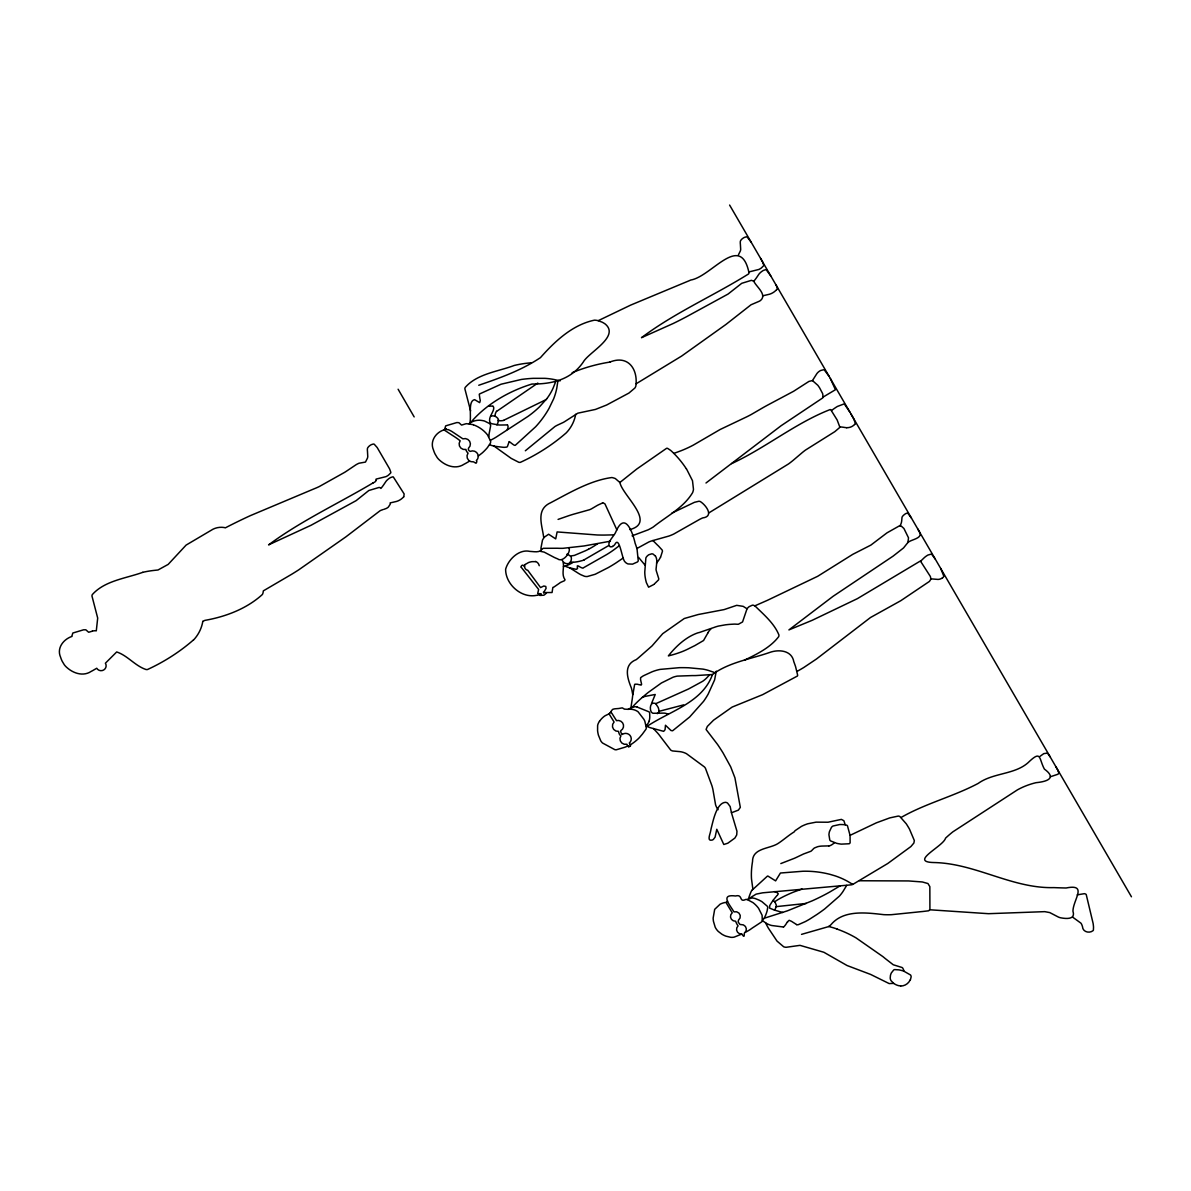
<?xml version="1.0" encoding="UTF-8"?>
<svg xmlns="http://www.w3.org/2000/svg" width="1191" height="1191" viewBox="0 0 1191 1191"><rect width="100%" height="100%" fill="white"/><g stroke="black" fill="none" stroke-linecap="round" stroke-linejoin="round"><path stroke-width="1.5" d="M622.312 734.43A4.213 4.109 -4.3 0 1 620.779 730.678A5.657 5.508 -4.3 0 0 616.432 720.629A49.203 47.997 -4.3 0 0 615.583 719.185L612.308 714.019A17.701 17.27 -4.3 0 0 611.742 713.186L611.102 712.412A5.672 5.538 -4.3 0 1 610.76 711.771L612.516 709.449A9.87 9.632 -4.3 0 1 614.928 708.809L618.62 708.511A9.692 9.454 -4.3 0 0 619.454 708.362L622.268 707.871L623.89 708.764A14.947 14.575 -4.3 0 0 624.248 709.121L628.238 709.345A11.374 11.091 -4.3 0 1 629.831 709.211A13.563 13.235 -4.3 0 1 637.006 711.072A11.925 11.627 -4.3 0 1 638.108 711.816L643.944 719.379A44.692 43.605 -4.3 0 1 644.837 721.24L646.326 727.85A6.312 6.163 -4.3 0 1 645.984 729.19L642.217 734.341A39.437 38.484 -4.3 0 0 641.309 735.368L640.163 736.738A29.313 28.599 -4.3 0 1 638.242 738.792L637.81 739.179A48.102 46.925 -4.3 0 1 631.409 744.167L630.277 744.881M659.01 711.28L658.98 710.58A11.21 10.942 -4.3 0 0 658.787 709.538A20.098 19.607 -4.3 0 0 658.147 707.38L655.75 703.687A2.978 2.903 -4.3 0 0 655.02 703.345C650.316 701.663 649.542 708.332 651.001 711.444A4.168 4.079 -4.3 0 0 652.936 713.275L663.893 713.111A8.084 7.89 -4.3 0 1 666.245 713.498L668.24 714.243M630.441 745.67L630.426 745.506A8.248 8.039 -4.3 0 0 629.295 743.035A5.657 5.508 -4.3 0 0 630.054 735.457A5.657 5.508 -4.3 0 0 622.357 734.385M469.745 423.147C471.83 416.88 467.587 400.95 474.658 399.64A18.848 18.386 -4.3 0 1 475.224 400.012L479.675 402.632L480.286 400.608A27.795 27.125 -4.3 0 0 479.869 398.553L479.273 394.459A1.638 1.593 -4.3 0 1 479.511 393.983L501.069 384.217L521.345 379.453A132.692 129.447 -4.3 0 1 533.27 378.336L544.868 378.336A68.066 66.398 -4.3 0 1 554.306 379.557L560.142 380.882M488.861 436.784L488.98 435.147A21.438 20.917 -4.3 0 1 489.456 432.02L490.647 425.738A4.198 4.094 -4.3 0 0 489.62 423.579L484.529 421.033A23.641 23.076 -4.3 0 0 480.524 420.304L479.258 420.215A16.004 15.602 -4.3 0 0 469.075 423.683M627.94 746.132L627.553 745.492A8.263 8.069 -4.3 0 1 626.883 744.256A5.657 5.508 -4.3 0 1 620.943 735.785A4.049 3.945 -4.3 0 1 619.454 734.311A8.903 8.679 -4.3 0 1 618.605 731.393A5.657 5.508 -4.3 0 1 614.08 722.014L609.628 714.749A4.57 4.466 -4.3 0 1 609.301 714.094L609.435 713.32M745.209 932.374L745.76 932.091A69.361 67.664 -4.3 0 0 748.29 930.707L748.722 930.454A27.497 26.827 -4.3 0 0 750.181 929.531L752.012 928.236A39.377 38.425 -4.3 0 1 753.918 926.97L761.749 921.819A3.007 2.933 -4.3 0 0 762.285 920.956L762.106 915.283L758.607 908.346A28.688 27.989 -4.3 0 0 752.95 902.599L747.367 899.607A6.551 6.387 -4.3 0 0 745.864 899.413C738.658 903.001 743.244 893.875 735.547 895.989C719.706 893.89 729.741 904.669 733.954 911.874A4.898 4.779 -4.3 0 1 738.509 920.137L738.137 922.013L739.879 924.35A1.816 1.772 -4.3 0 0 740.891 924.558A4.898 4.779 -4.3 0 1 744.345 933.163L744.152 936.037A3.335 3.245 -4.3 0 1 743.526 936.23L741.755 934.086A4.898 4.779 -4.3 0 1 738.048 925.883A20.768 20.262 -4.3 0 1 735.621 921.224A4.898 4.779 -4.3 0 1 732.227 912.797L725.974 902.436L727.567 901.14M557.79 381.641L556.807 388.043A63.153 61.604 -4.3 0 1 553.651 398.836L548.991 408.483A98.808 96.382 -4.3 0 1 535.622 426.78L515.331 445.27A1.489 1.459 -4.3 0 1 514.423 445.24A6.64 6.476 -4.3 0 1 512.889 444.317A29.343 28.629 -4.3 0 1 512.16 443.796L509.406 441.682M656.688 563.298L656.047 569.313A9.677 9.439 -4.3 0 0 656.315 570.891L658.742 578.647A3.796 3.707 -4.3 0 1 658.519 579.913L653.993 584.334M776.696 896.004A21.929 21.393 -4.3 0 0 775.847 896.897L773.733 899.518A64.537 62.959 -4.3 0 0 770.071 905.011A22.435 21.9 -4.3 0 0 769.699 905.666L769.594 908.108L774.507 910.118A11.493 11.21 -4.3 0 0 775.386 908.733L776.279 905.949A4.585 4.466 -4.3 0 0 776.219 904.952L775.207 902.584A10.079 9.826 -4.3 0 0 773.123 900.351M628.148 709.315L630.858 708.05L632.272 698.923A93.672 91.379 -4.3 0 0 632.585 696.199L634.639 684.468A1.548 1.519 -4.3 0 1 635.116 684.185L637.245 684.215A20.396 19.905 -4.3 0 1 638.257 684.483L641.13 685.093L641.607 684.319A8.56 8.352 -4.3 0 0 641.473 683.679L640.832 680.91A35.864 34.986 -4.3 0 1 640.55 679.406L640.639 677.649L642.976 676.041A49.367 48.161 -4.3 0 1 644.167 675.431L651.924 671.858A47.551 46.389 -4.3 0 1 660.097 669.402L679.361 667.675A176.64 172.323 -4.3 0 1 688.845 667.779L703.018 669.119A50.588 49.337 -4.3 0 1 708.064 670.31L714.377 672.453M612.516 546.461A3.841 3.737 -4.3 0 1 610.164 546.788C605.713 543.528 613.975 536.233 615.613 532.392C624.59 510.775 632.436 531.246 635.116 543.23A67.961 66.294 -4.3 0 1 637.066 549.2L638.242 560.797A3.394 3.305 -4.3 0 1 637.498 561.929L632.525 564.147L628.059 563.938A6.893 6.714 -4.3 0 1 624.977 561.824C622 559.681 619.558 535.265 614.943 544.287A7.444 7.265 -4.3 0 1 614.005 545.418L612.516 546.461M748.573 898.743L748.752 898.029A35.09 34.241 -4.3 0 1 749.839 894.769L750.568 892.908A14.441 14.084 -4.3 0 1 751.893 890.258M801.528 934.369L828.281 926.702A8.977 8.769 -4.3 0 0 831.229 924.38C843.853 909.611 866.393 912.678 883.782 914.658A85.261 83.176 -4.3 0 0 891.419 914.688L916.489 912.142A187.329 182.744 -4.3 0 1 922.504 911.532L928.712 910.787L929.918 909.418L929.843 886.64L927.968 883.543L922.325 881.965L908.569 880.938L859.5 880.759M555.512 382.058L553.16 387.998A54.89 53.535 -4.3 0 1 546.833 398.672M901.185 817.413C925.66 803.389 953.321 796.585 978.198 783.41C993.145 772.691 1014.509 774.686 1027.982 762.776C1041.649 749.511 1038.626 758.354 1044.388 769.088C1057.772 778.795 1045.594 781.728 1036.036 782.681A73.366 71.579 -4.3 0 0 1024.617 786.388A69.554 67.857 -4.3 0 0 1017.397 789.886L952.86 831.839A126.112 123.03 -4.3 0 0 945.55 838.151C943.391 846.429 908.569 861.986 933.818 862.537C975.503 863.311 1012.052 888.709 1053.856 887.608A558.043 544.391 -4.3 0 0 1066.109 887.995C1088.157 883.558 1073.046 899.771 1072.957 911.204C1075.771 919.72 1066.228 918.827 1060.794 917.829A13.384 13.056 -4.3 0 1 1058.352 917.04L1049.777 912.589L1044.76 911.651L988.456 913.691L929.799 909.775M797.032 671.396A197.959 193.121 -4.3 0 0 803.836 667.466L816.475 658.995L870.487 617.519L900.768 600.711L929.456 581.402L930.945 579.079L930.365 576.489L920.747 561.527A1.697 1.653 -4.3 0 0 919.839 561.318L857.401 598.641L812.232 620.288L788.904 629.92L833.134 596.274L893.086 556.137L903.552 547.934L907.944 542.426L908.51 537.826L903.924 528.491L901.17 526.005L899.354 525.886L887.012 532.839L870.859 545.106L852.726 554.366L817.681 576.295L767.54 600.264L754.856 605.847L753.427 605.251A3.439 3.35 -4.3 0 0 752.325 605.192L749.109 606.681A11.776 11.493 -4.3 0 0 747.025 608.78L742.559 621.94L738.48 624.218A10.332 10.079 -4.3 0 1 737.259 624.248L735.83 624.158A19.071 18.594 -4.3 0 0 734.237 624.114L729.22 624.412A120.797 117.835 -4.3 0 0 725.513 624.813L718.501 626.064A39.884 38.916 -4.3 0 0 714.138 627.419L699.355 632.495A24.088 23.507 -4.3 0 0 697.658 632.912C685.927 637.021 676.026 646.237 668.374 655.869A98.034 95.637 -4.3 0 0 682.458 651.492A74.393 72.577 -4.3 0 0 688.056 648.991L692.805 646.609A91.886 89.638 -4.3 0 1 694.695 645.701L703.553 640.52L707.96 632.823M651.537 703.464L655.244 694.472L645.165 696.378A28.256 27.572 -4.3 0 0 642.262 697.435M910.4 979.88L911.145 976.843A3.856 3.752 -4.3 0 0 910.564 975.012L903.701 971.097A40.717 39.72 -4.3 0 0 898.997 969.876L894.679 969.593A3.409 3.32 -4.3 0 0 893.667 970.01L891.359 972.898A12.654 12.342 -4.3 0 0 890.451 975.429L890.213 978.005A6.268 6.119 -4.3 0 0 891.076 980.714L893.697 983.379A14.277 13.935 -4.3 0 0 898.669 985.672L900.634 985.94M900.054 525.797L900.872 524.114A12.878 12.565 -4.3 0 0 901.691 520.884L901.989 517.549A3.32 3.231 -4.3 0 1 902.48 516.432L902.838 515.986A12.401 12.089 -4.3 0 1 905.8 513.589L907.155 513.098A1.548 1.519 -4.3 0 1 907.78 513.202L911.428 518.04M660.543 557.254L662.464 551.239A4.154 4.049 -4.3 0 0 662.166 550.048L658.385 545.91A32.499 31.71 -4.3 0 1 657.358 544.972L654.782 542.396A41.402 40.39 -4.3 0 0 652.832 540.535M470.698 422.537C486.062 404.27 509.331 390.916 532.005 384.023C551.865 384.187 571.129 379.735 583.233 362.109C588.428 352.447 619.915 336.755 605.43 324.19A22.48 21.929 -4.3 0 0 602.11 322.166L598.403 320.736A16.212 15.825 -4.3 0 0 594.488 320.156C572.454 324.726 554.857 341.355 540.446 357.642C521.45 370.297 500.265 377.919 478.752 385.259M846.697 885.389L843.005 891.478A43.308 42.236 -4.3 0 1 839.447 896.064L824.708 908.927A197.2 192.376 -4.3 0 1 817.026 914.42L809.806 919.05A96.992 94.61 -4.3 0 1 805.22 921.64L798.491 924.603A3.052 2.978 -4.3 0 1 796.556 924.648M762.523 920.033L763.059 919.571A6.283 6.119 -4.3 0 0 764.19 918.261L765.53 915.462A47.61 46.449 -4.3 0 0 767.168 910.758L767.733 907.363A3.35 3.275 -4.3 0 0 767.451 906.366L761.972 901.691A40.985 39.973 -4.3 0 0 758.875 900.039L755.556 898.669A15.23 14.858 -4.3 0 0 751.849 897.954L747.159 899.562M507.306 429.579L507.932 427.837A8.233 8.039 -4.3 0 0 508.036 426.274L507.56 424.919M738.39 254.904L740.326 251.033A8.397 8.188 -4.3 0 0 740.683 249.381L740.37 244.021A28.658 27.959 -4.3 0 1 740.281 243.172L740.296 241.758A3.499 3.424 -4.3 0 1 740.787 240.359L741.606 239.376A11.061 10.793 -4.3 0 1 744.315 237.441L746.147 236.875A2.293 2.233 -4.3 0 1 747.159 237.054L751.134 242.086M731.453 812.768L730.157 806.515L727.567 803.076A5.017 4.898 -4.3 0 0 725.483 802.317C716.506 802.868 713.096 821.105 711.116 828.623A55.783 54.429 -4.3 0 1 710.58 831.303C710.268 833.789 706.62 841.412 711.95 840.131A5.598 5.449 -4.3 0 0 713.379 839.417L715.091 837.139L716.788 829.278L723.8 844.493L727.805 843.213L734.907 838.047L736.708 834.921L736.961 831.258L731.453 812.768L738.36 810.133L740.326 807.379L734.921 777.797L730.693 766.84L723.056 752.92A241.743 235.833 -4.3 0 0 717.592 744.509L706.069 729.473L707.335 726.436L713.528 720.198L732.137 707.082L762.657 694.651L797.33 676.071A2.174 2.129 -4.3 0 0 797.657 675.208L795.588 666.677A146.612 143.024 -4.3 0 0 793.802 661.69C791.836 650.256 778.78 649.169 769.714 652.445C750.732 659.07 728.713 662.36 712.471 674.523C702.392 702.943 669.372 711.116 646.385 726.793M787.549 922.176L787.713 921.908A12.729 12.416 -4.3 0 0 788.129 921.209L789.157 920.315L791.405 921.283A35.879 35.001 -4.3 0 1 792.908 922.236L796.585 924.544M599.505 721.299L598.671 722.624A10.168 9.915 -4.3 0 0 597.614 725.617L597.584 730.708A32.663 31.859 -4.3 0 0 598.433 735.189L600.74 740.817A11.702 11.419 -4.3 0 0 602.542 743.02L614.869 749.675A7.875 7.682 -4.3 0 0 616.298 749.779L624.903 747.233A32.187 31.398 -4.3 0 0 627.806 745.908M541.042 594.101L537.796 595.202A6.61 6.446 -4.3 0 1 536.65 595.321C521.435 598.597 505.475 584.275 505.624 569.238C508.289 559.457 519.097 548.872 529.831 551.388C533.776 551.493 539.523 553.086 541.935 549.23A4.615 4.496 -4.3 0 1 543.364 548.307L557.552 548.247A64.314 62.736 -4.3 0 0 563.015 548.307L584.007 545.969L610.417 541.19M751.953 890.287L767.421 876.129A1.533 1.489 -4.3 0 1 767.927 876.07L775.609 880.878L780.433 873.018L802.913 871.246A96.069 93.717 -4.3 0 1 830.231 874.417L835.219 875.891A72.249 70.477 -4.3 0 1 847.62 881.34L852.741 884.392M673.853 453.399L680.939 450.793A114.366 111.567 -4.3 0 0 693.356 445.092L720.123 429.504L746.638 416.88A108.962 106.297 -4.3 0 0 751.357 414.438L763.014 407.664A216.449 211.149 -4.3 0 1 767.585 405.134L793.563 391.303L808.942 381.418L812.456 380.569L816.832 373.676A10.615 10.347 -4.3 0 1 820.599 370.52L823.443 369.791A2.62 2.561 -4.3 0 1 824.38 370.029L829.144 376.386M546.818 398.672L539.568 406.756A99.463 97.037 -4.3 0 1 528.045 416.359L496.781 436.725A50.885 49.635 -4.3 0 1 493.61 438.63L490.469 440.283M496.647 411.371L537.811 383.085M636.217 383.725L681.609 356.079L725.855 324.518L751.045 304.762L758.607 301.531A9.766 9.528 -4.3 0 0 760.587 300.43C767.361 294.579 756.27 286.763 753.784 281.24L754.99 279.781A53.878 52.553 -4.3 0 0 757.342 276.506L758.786 274.347A11.091 10.823 -4.3 0 1 759.516 273.468L760.081 272.888A16.183 15.781 -4.3 0 1 763.52 270.372L765.664 269.672A1.757 1.712 -4.3 0 1 766.23 269.776L770.696 275.791M403.749 496.87L404.151 493.967L393.328 476.966A1.757 1.712 -4.3 0 0 392.762 476.847L390.618 477.546A16.183 15.781 -4.3 0 0 387.179 480.077L386.613 480.643A11.091 10.823 -4.3 0 0 385.884 481.536L384.44 483.68A53.878 52.553 -4.3 0 1 382.088 486.97L380.912 488.444A5.017 4.898 -4.3 0 0 380.137 487.789L379.81 487.625A1.861 1.816 -4.3 0 0 379.021 487.461L368.838 490.498L356.139 500.637L311.03 525.276L268.571 544.883C301.055 520.854 337.589 503.912 372.113 483.457A29.194 28.48 -4.3 0 1 373.021 482.965M776.651 289.696L777.485 287.939L776.145 285.17M711.072 628.654L710.104 629.741A16.853 16.436 -4.3 0 0 707.901 632.793M570.042 562.509L570.98 560.872A7.89 7.697 -4.3 0 0 571.382 558.445A3.171 3.082 -4.3 0 0 570.876 556.673M525.142 564.519L528.506 562.554A18.684 18.222 -4.3 0 1 531.975 561.661L535.399 561.646M854.706 424.532L855.123 423.981A1.772 1.727 -4.3 0 0 855.332 423.326L853.843 419.098A75.629 73.768 -4.3 0 0 853.024 417.579L851.118 414.215M631.945 707.558L633.969 705.37A118.147 115.259 -4.3 0 1 641.949 697.718L642.842 696.943A195.279 190.5 -4.3 0 1 648.395 692.328L661.407 682.994L673.064 677.217A31.949 31.16 -4.3 0 1 677.203 676.116L692.313 675.58A77.058 75.167 -4.3 0 0 695.886 675.565L712.471 674.523M709.732 674.672L706.576 678.036A29.701 28.971 -4.3 0 1 702.601 681.326L688.517 688.994L655.75 703.687M920.42 561.393L924.514 557.462A22.108 21.572 -4.3 0 1 927.908 555.066L930.93 554.187A2.367 2.308 -4.3 0 1 931.809 554.455L935.263 559.055M193.374 639.999C179.752 651.924 163.867 662.017 147.476 669.521A5.151 5.032 -4.3 0 1 145.942 669.491C135.015 665.814 127.497 655.482 116.688 651.953L105.403 663.208A5.032 4.913 -4.3 0 1 103.677 669.997A5.032 4.913 -4.3 0 1 96.739 668.255L92.809 670.533A59.52 58.061 -4.3 0 1 91.216 671.382C83.251 676.711 73.351 673.391 66.8 667.451A17.731 17.299 -4.3 0 1 64.284 664.727L62.2 661.258A29.165 28.45 -4.3 0 1 60.592 657.224C56.483 648.083 63.465 639.225 72.026 636.396A6 5.851 -4.3 0 0 72.011 635.771L72.8 633.031L83.578 629.801L85.826 629.801L88.655 632.272L92.377 631.156M540.297 551.314L544.183 552.118L554.232 557.403A50.29 49.069 -4.3 0 0 557.462 558.787C562.911 563.328 571.665 551.359 568.792 547.92M777.306 895.394L778.259 893.801L776.785 892.387A8.516 8.307 -4.3 0 0 775.088 891.717L774.537 891.597M1040.056 756.315L1043.792 753.62L1047.097 753.159A2.278 2.233 -4.3 0 1 1047.752 753.486L1050.12 756.776M562.107 559.815C565.695 565.576 560.544 573.63 565.01 579.704A2.501 2.442 -4.3 0 1 564.4 580.732L560.619 582.399A2.561 2.501 -4.3 0 0 559.77 583.009L553.934 587.044A3.767 3.677 -4.3 0 0 552.847 587.461L552.058 592.523L544.719 592.552A2.561 2.501 -4.3 0 0 543.766 592.805M629.786 529.593C656.866 522.655 622.372 495.471 619.886 482.489L636.798 469.001L666.573 448.322A2.769 2.71 -4.3 0 1 667.615 448.382L670.741 450.451A96.903 94.536 -4.3 0 1 686.344 468.822M525.335 450.779L554.946 426.527A30.162 29.433 -4.3 0 1 557.462 425.142L563.135 422.507A24.832 24.222 -4.3 0 0 565.04 421.391L577.843 413.173L595.44 409.436L606.621 405.014L628.937 393.06L634.922 387.983A7.682 7.488 -4.3 0 0 635.83 386.092C638.197 369.463 628.386 354.635 610 362.019M705.995 482.995L781.132 425.708L822.668 397.958A3.126 3.052 -4.3 0 0 823.1 396.975L822.653 393.64L819.646 387.924A61.887 60.384 -4.3 0 0 817.845 385.318L812.456 380.569M619.171 545.806L614.333 549.468A107.622 105.002 -4.3 0 1 606.695 554.559L583.575 567.705A2.025 1.965 -4.3 0 1 582.89 568.167L581.625 567.765A15.245 14.873 -4.3 0 1 579.377 566.588L578.856 566.276A18.848 18.386 -4.3 0 0 578.379 565.993L577.337 565.829L577.412 567.407M942.483 577.918L943.436 576.98A2.516 2.456 -4.3 0 0 943.793 576.161L940.682 568.405M623.176 558.028L615.911 562.971A149.724 146.061 -4.3 0 1 608.259 567.601L595.187 574.27L587.252 576.533A9.156 8.933 -4.3 0 1 584.513 576.265L580.717 574.658A81.36 79.365 -4.3 0 1 578.677 573.496L569.715 567.824M597.629 543.706L595.143 545.374A71.683 69.927 -4.3 0 1 588.488 549.259M653.606 584.602L648.589 587.193L646.385 582.637A47.625 46.464 -4.3 0 1 645.209 577.293L645.09 576.504A38.127 37.204 -4.3 0 1 644.778 571.993L645.864 557.984A6.476 6.327 -4.3 0 1 646.564 556.793L647.145 556.108A8.173 7.98 -4.3 0 1 648.946 554.693L651.76 553.83A3.365 3.275 -4.3 0 1 653.07 554.083L655.258 555.944M572.975 562.331L572.543 562.628A29.79 29.06 -4.3 0 1 563.417 566.618M478.306 456.034L482.34 452.848A56.96 55.56 -4.3 0 0 487.447 447.578L490.409 443.112A4.928 4.809 -4.3 0 0 490.618 441.236L487.506 434.864A31.829 31.055 -4.3 0 0 473.333 424.77M774.612 901.781L777.366 900.009A67.545 65.892 -4.3 0 1 782.442 897.165L783.47 896.629A142.503 139.019 -4.3 0 1 793.697 892.029L802.034 889.037M750.136 897.82L756.136 894.128L762.657 892.818L851.267 884.839A10.228 9.975 -4.3 0 0 852.92 884.332L887.771 863.49L910.907 846.548L913.884 843.02L914.331 840.548L909.477 829.1A123.015 120.008 -4.3 0 0 906.262 823.8L899.815 816.49A4.288 4.183 -4.3 0 0 898.282 816.073L889.751 817.904L876.353 822.832L850.061 835.353L850.121 842.766A2.456 2.397 -4.3 0 1 849.213 843.749L841.278 844.136A51.585 50.32 -4.3 0 1 836.678 843.332L830.499 840.876A4.541 4.422 -4.3 0 1 829.785 839.997L828.936 834.742A18.922 18.46 -4.3 0 1 829.442 831.616L831.482 827.298A6.357 6.208 -4.3 0 1 833.015 826.003L839.67 824.544A37.502 36.593 -4.3 0 1 844.806 824.738L846.622 825.14A2.576 2.501 -4.3 0 1 847.441 825.735L850.061 835.353M608.556 545.642L584.23 559.77M636.872 548.515L648.931 541.935A43.233 42.176 -4.3 0 1 651.939 540.818L668.94 536.039A55.352 53.997 -4.3 0 0 673.704 534.074L699.623 519.38A52.97 51.675 -4.3 0 1 702.66 517.921C714.436 516.492 705.995 505.163 700.442 501.649A4.466 4.362 -4.3 0 0 698.923 501.247L694.487 502.304L671.992 513.053M840.221 885.791L829.889 891.94A210.584 205.433 -4.3 0 1 815.627 899.265A251.524 245.376 -4.3 0 1 812.217 900.828L787.415 910.832L764.175 918.261M602.512 502.87L602.274 503.004A9.945 9.692 -4.3 0 1 601.574 503.391A25.949 25.309 -4.3 0 1 600.562 503.882L599.415 504.389A29.596 28.882 -4.3 0 0 597.182 505.49L591.361 508.914A24.237 23.641 -4.3 0 1 589.5 509.733L576.37 513.41A131.01 127.809 -4.3 0 0 568.822 515.673L558.073 519.41M469.15 461.379L465.711 463.359A59.52 58.061 -4.3 0 1 464.118 464.192C456.153 469.522 446.253 466.202 439.702 460.262A17.731 17.299 -4.3 0 1 437.186 457.552L435.102 454.069A29.165 28.45 -4.3 0 1 433.494 450.034C429.594 441.34 435.787 432.259 444.303 429.787M709.047 512.785L788.546 463.924A112.937 110.168 -4.3 0 0 793.146 460.351L802.332 452.535A85.633 83.534 -4.3 0 1 805.458 450.094L834.831 431.648L839.447 427.718A2.561 2.501 -4.3 0 0 839.7 426.735L837.169 420.006L830.871 409.868A2.471 2.412 -4.3 0 0 830.172 409.555C795.633 422.969 765.56 447.92 731.587 463.641M202.693 621.434L204.093 620.734A21.408 20.887 -4.3 0 1 204.941 620.362C225.665 616.744 246.82 608.69 262.422 594.458A8.962 8.739 -4.3 0 0 263.285 590.9L291.542 574.345A355.945 347.236 -4.3 0 0 298.643 569.894L345.926 536.828L380.003 510.79A12.625 12.312 -4.3 0 1 381.358 510.165L383.204 509.54M823.055 397.109L835.427 389.725L830.35 378.47M373.021 482.965L374.212 482.34A3.752 3.662 -4.3 0 0 376.267 480.077M602.854 502.676L604.968 503.912L616.908 529.935M598.21 320.677L630.679 305.104L687.058 281.612A74.021 72.219 -4.3 0 0 690.75 280.034C711.578 276.58 740.504 231.858 749.005 272.843A2.724 2.65 -4.3 0 1 748.558 273.945C713.379 295.904 674.925 312.578 641.473 337.693L673.153 323.52A384.693 375.284 -4.3 0 0 687.505 316.196L728.058 294.058L741.74 283.309L751.432 280.332L753.784 281.24M546.073 399.625L503.778 420.259M907.929 542.486C910.921 539.463 923.025 538.555 919.586 532.198A42.95 41.893 -4.3 0 0 919.02 531.156L917.799 528.998M630.858 708.05L631.17 707.901A10.391 10.138 -4.3 0 1 636.977 706.784M741.755 934.086L734.177 937.123A11.642 11.359 -4.3 0 1 730.783 937.317L725.929 936.156A24.252 23.656 -4.3 0 1 721.85 934.176L718.322 931.481A15.825 15.438 -4.3 0 1 715.195 927.193L713.469 921.402A30.892 30.132 -4.3 0 1 713.141 918.127L714.689 909.343L720.079 904.222A18.416 17.969 -4.3 0 1 724.202 902.704L725.23 902.48M609.256 713.766L605.698 715.449A11.121 10.838 -4.3 0 0 604.239 716.342L603.241 717.146A23.031 22.465 -4.3 0 0 599.505 721.299M629.831 708.541L628.565 709.121M744.345 660.231C756.642 654.291 770.324 647.681 778.691 636.634A4.913 4.794 -4.3 0 0 778.929 634.982C774.269 623.369 763.699 614.526 754.886 605.847M540.878 593.743L537.677 593.58L538.645 589.456L521.107 567.095M780.82 863.579L794.293 858.339A86.094 83.995 -4.3 0 0 797.181 857.014L803.523 853.992A27.601 26.917 -4.3 0 1 805.012 853.441L810.818 851.282A5.523 5.389 -4.3 0 0 811.547 850.746L813.766 848.483A6.089 5.94 -4.3 0 1 814.57 847.918L817.651 846.697A20.768 20.262 -4.3 0 1 822.371 846.057L828.787 845.893M566.871 554.217L567.988 554.589A8.233 8.024 -4.3 0 1 570.206 556.063L574.39 555.408L585.347 550.793A110.629 107.919 -4.3 0 0 588.473 549.259M383.934 509.316L386.048 508.557A9.573 9.334 -4.3 0 0 388.281 507.158L390.172 504.329A3.618 3.528 -4.3 0 0 390.112 502.93L396.633 501.411A15.17 14.798 -4.3 0 0 403.675 496.811M683.634 704.878L659.01 711.34M632.079 535.831L648.053 529.861A63.317 61.768 -4.3 0 0 653.264 527.003C666.737 516.179 683.589 507.768 692.626 492.598A15.423 15.051 -4.3 0 0 693.475 489.337L692.492 480.702L686.433 468.763M893.697 983.379L889.186 983.587L870.636 974.432L847.084 965.529L823.859 952.264L799.995 945.356L786.149 947.292A7.637 7.444 -4.3 0 1 783.663 946.771L777.023 941.098L768.359 928.117A87.821 85.678 -4.3 0 1 765.59 922.876M1077.215 894.858L1084.346 893.682A3.975 3.886 -4.3 0 1 1085.165 893.875L1085.507 894.009A2.322 2.263 -4.3 0 1 1086.222 894.545L1093.13 923.487A64.567 62.989 -4.3 0 1 1093.532 927.134L1093.398 930.067A1.786 1.742 -4.3 0 1 1092.996 930.692C1089.259 933.67 1082.664 931.943 1082.47 926.598A20.709 20.202 -4.3 0 0 1081.517 924.082L1081.368 923.859A5.077 4.958 -4.3 0 0 1080.862 923.114L1072.704 917.189M142.786 572.335C125.904 578.394 104.689 580.672 92.302 594.607A5.97 5.821 -4.3 0 0 91.945 595.947L97.692 618.069L96.292 630.843A9.275 9.052 -4.3 0 0 92.362 631.111M763.014 295.74L769.535 294.222A15.17 14.798 -4.3 0 0 776.592 289.636M1050.402 776.74L1057.831 774.284A3.067 2.992 -4.3 0 0 1058.278 773.852L1058.486 773.569A1.727 1.682 -4.3 0 0 1058.71 772.81L1058.397 771.381M445.583 428.686L444.422 429.43A1.801 1.757 -4.3 0 0 444.258 430.025L452.282 435.296A106.877 104.272 -4.3 0 1 455.945 437.678L456.57 438.109A57.049 55.649 -4.3 0 1 460.173 440.834A5.672 5.538 -4.3 0 0 465.949 449.469L466.038 449.885A6.149 6 -4.3 0 0 466.664 451.404A7.995 7.801 -4.3 0 0 467.601 452.684L468.063 453.131A5.672 5.538 -4.3 0 0 473.527 461.84L475.879 463.225A2.739 2.68 -4.3 0 0 476.445 462.837L476.802 461.602A4.02 3.93 -4.3 0 0 476.37 460.53A5.672 5.538 -4.3 0 0 470.251 451.374L469.254 450.838A2.352 2.293 -4.3 0 1 468.733 450.243L468.614 450.004A2.903 2.844 -4.3 0 1 468.376 449.096L468.48 448.218A5.672 5.538 -4.3 0 0 462.897 438.839L452.089 431.618A33.616 32.782 -4.3 0 0 450.436 430.68L448.307 429.638A3.513 3.424 -4.3 0 1 445.881 429.058M806.292 903.433L776.204 906.634M749.02 271.92L758.875 269.449A17.091 16.674 -4.3 0 0 761.377 267.96L763.625 265.742A1.801 1.757 -4.3 0 0 763.744 265.131L762.582 261.931A51.481 50.216 -4.3 0 0 761.927 260.71L760.587 258.387M530.933 362.808L527.181 363.195A98.987 96.56 -4.3 0 0 514.244 365.458C497.912 371.622 477.174 373.721 465.205 387.432A5.97 5.821 -4.3 0 0 464.847 388.757L470.594 410.88M783.202 926.926L781.341 926.747A23.165 22.599 -4.3 0 0 780.462 926.628L771.768 925.511A20.143 19.651 -4.3 0 1 766.453 923.382L762.404 920.613M507.113 424.919L500.964 425.023A92.764 90.501 -4.3 0 1 498.835 424.993L491.377 423.654A4.035 3.945 -4.3 0 1 489.575 420.229C489.203 415.644 496.185 409.079 492.866 405.952A12.967 12.654 -4.3 0 0 492.419 406.012L492.106 406.042A14.977 14.605 -4.3 0 1 490.662 406.131L489.352 406.176A10.302 10.049 -4.3 0 0 488.489 406.25M613.469 534.863L604.492 535.072A211.581 206.4 -4.3 0 1 597.257 534.982L557.12 531.93L555.706 538.883L548.619 534.238L544.093 537.349L542.5 540.074L540.937 548.158A2.322 2.263 -4.3 0 0 541.071 548.783L541.503 549.676M498.24 420.706L498.865 420.736A16.778 16.376 -4.3 0 0 503.808 420.393M930.975 578.856L938.017 579.422A7.742 7.548 -4.3 0 0 942.423 577.858M839.7 426.84L840.578 426.929A69.093 67.411 -4.3 0 1 844.345 427.405L846.712 427.748M636.962 706.978L649.065 711.861A3.275 3.201 -4.3 0 1 649.661 712.799L649.78 717.324A22.555 22.004 -4.3 0 1 649.169 721.046M782.725 912.485L774.507 910.118M489.59 444.764L490.647 445.136A28.673 27.974 -4.3 0 0 493.982 446.074L494.384 446.149A49.962 48.742 -4.3 0 0 497.064 446.58L502.483 447.206A32.991 32.187 -4.3 0 0 504.21 447.34L506.607 447.116A1.608 1.563 -4.3 0 0 507.44 446.461L509.182 441.563M828.698 926.479L833.119 927.715A84.263 82.209 -4.3 0 1 837.154 929.069M473.363 424.696L466.53 423.683A7.518 7.34 -4.3 0 0 465.279 423.966L461.557 425.098L458.937 422.716L456.912 422.537L445.702 425.857L445.032 427.911A3.543 3.454 -4.3 0 0 445.925 428.983M565.085 566.172L567.139 567.005A47.417 46.255 -4.3 0 0 570.861 568.122L576.31 569.372L577.561 568.539A8.024 7.831 -4.3 0 0 577.456 567.72M647.115 726.391L648.797 727.165A15.141 14.768 -4.3 0 0 650.212 727.701L663.67 731.334L665.069 729.711L665.471 725.245L671.039 730.545L672.587 730.783L689.649 716.997L703.509 701.425A80.631 78.666 -4.3 0 0 708.213 694.025L714.615 679.882L716.267 671.158M493.982 446.059L511.207 458.386L518.844 462.302A5.151 5.032 -4.3 0 0 520.378 462.346C536.784 454.858 552.654 444.734 566.276 432.824A36.966 36.072 -4.3 0 0 575.7 414.274M653.368 728.505L657.343 732.763A44.484 43.397 -4.3 0 1 660.469 736.663L670.712 750.077A7.622 7.444 -4.3 0 0 672.587 750.955L678.319 751.491A19.101 18.639 -4.3 0 1 686.463 753.68L704.506 766.989A11.225 10.957 -4.3 0 1 705.474 768.344L711.831 785.479A44.514 43.427 -4.3 0 1 712.962 789.752L715.553 804.684A14.352 14.009 -4.3 0 0 716.699 807.438L718.069 809.716M638.57 557.418L645.001 565.085M619.886 482.489L615.33 478.559A20.813 20.307 -4.3 0 0 611.876 477.531C590.468 480.345 569.789 492.642 550.659 502.736C535.31 509.569 542.262 525.439 543.736 537.707M849.778 411.922L844.24 403.868L837.347 406.473A74.08 72.264 -4.3 0 0 831.556 410.478M729.607 205.06L1131.45 896.793M543.766 592.805L543.409 592.18A10.704 10.451 -4.3 0 0 544.466 591.153L546.088 588.384L545.791 586.463L543.811 586.017L540.55 587.565L527.673 570.191A3.647 3.558 -4.3 0 1 526.258 569.685L525.41 568.851A4.794 4.675 -4.3 0 1 524.561 566.484L524.546 566.291A2.769 2.695 -4.3 0 1 525.127 564.504M398.107 389.234L414.17 416.91M1056.089 767.064L1057.385 769.356A22.435 21.9 -4.3 0 1 1058.412 771.381M747.025 608.78L743.169 606.353L736.708 605.341L724.158 609.584L698.283 614.511L684.274 618.516L662.717 633.672L652.043 645.909L639.522 656.896A93.672 91.379 -4.3 0 1 636.262 659.62C623.042 664.786 627.374 678.17 631.364 687.981A52.285 51.019 -4.3 0 1 631.989 690.616L632.734 694.621M903.924 971.171L903.88 970.933A27.691 27.006 -4.3 0 0 903.716 970.218L902.823 968.223A3.082 3.007 -4.3 0 0 901.989 967.479L893.265 964.77L885.121 958.457A82.045 80.035 -4.3 0 0 882.814 956.552L856.016 937.868A111.567 108.843 -4.3 0 0 837.139 929.114M752.876 889.141L751.506 878.988A71.326 69.584 -4.3 0 1 751.476 870.829L751.61 868.879A89.117 86.943 -4.3 0 1 752.533 861.525C752.414 848.066 768.984 848.96 777.619 843.764C783.35 840.131 788.531 835.293 794.218 831.869A5.821 5.687 -4.3 0 1 795.186 830.603L801.439 826.39A41.73 40.717 -4.3 0 1 807.751 823.785L816.073 822.147L828.028 822.222L841.382 819.393L843.883 820.733L845.223 824.782M498.195 419.991L498.166 421.659A8.486 8.277 -4.3 0 1 496.9 424.904M142.771 572.32A95.622 93.285 -4.3 0 1 153.356 570.489L158.016 569.983L168.169 564.4L186.109 545.091L213.055 529.176A18.222 17.776 -4.3 0 1 224.221 527.524L225.307 527.866A571.085 557.105 -4.3 0 1 250.244 515.688L314.141 488.801A77.817 75.911 -4.3 0 0 319.307 486.538L344.661 472.336A129.477 126.306 -4.3 0 0 347.876 470.222L356.109 464.698A28.673 27.959 -4.3 0 1 358.997 463.239L365.473 462.078L367.424 458.207A8.397 8.188 -4.3 0 0 367.766 456.555L367.468 451.195A28.658 27.959 -4.3 0 1 367.379 450.347L367.379 448.933A3.499 3.424 -4.3 0 1 367.885 447.548L368.704 446.565A11.061 10.793 -4.3 0 1 371.398 444.63L373.245 444.064A2.293 2.233 -4.3 0 1 374.257 444.243L377.19 447.548L389.025 467.899A51.481 50.216 -4.3 0 1 389.68 469.105L390.827 472.321A1.801 1.757 -4.3 0 1 390.708 472.931L388.474 475.135A17.091 16.674 -4.3 0 1 385.973 476.638L376.118 479.095A4.035 3.93 -4.3 0 1 376.103 480.018M202.798 621.449A36.966 36.072 -4.3 0 1 193.478 640.088M854.587 424.443A9.945 9.707 -4.3 0 1 846.712 427.688M524.516 566.514A6.967 6.804 -4.3 0 0 522.983 565.174A1.578 1.548 -4.3 0 0 521.256 567.05M584.29 559.919A42.042 41.015 -4.3 0 1 570.042 562.405M570.206 562.748A4.987 4.868 -4.3 0 1 563.73 562.301M655.407 555.869A11.032 10.764 -4.3 0 1 656.569 563.269M660.499 557.239A27.616 26.946 -4.3 0 1 656.851 562.599M546.535 592.746A9.066 8.843 -4.3 0 1 544.912 594.458A8.977 8.754 -4.3 0 1 543.855 595.202L539.94 595.455A1.608 1.563 -4.3 0 1 539.731 594.622M535.488 561.423A5.806 5.672 -4.3 0 1 539.225 565.71M834.415 842.707A13.429 13.101 -4.3 0 1 828.862 846.086M787.221 922.028A19.532 19.056 -4.3 0 1 783.484 927.193M910.237 979.806A10.54 10.287 -4.3 0 1 900.634 986.074M572.142 372.694A162.557 158.582 -4.3 0 1 610.015 362.064M490.975 416.031A6.461 6.297 -4.3 0 1 498.627 419.827M494.86 416.135A13.458 13.131 -4.3 0 1 496.468 411.267M628.565 746.891A2.01 1.965 -4.3 0 1 627.985 746.117M630.56 745.819A1.92 1.876 -4.3 0 1 628.908 746.623M609.643 713.394A1.593 1.563 -4.3 0 1 611.162 712.382M649.229 721.076A12.029 11.731 -4.3 0 1 646.222 725.483M659.174 711.31A3.439 3.365 -4.3 0 1 657.238 713.647"/></g></svg>
